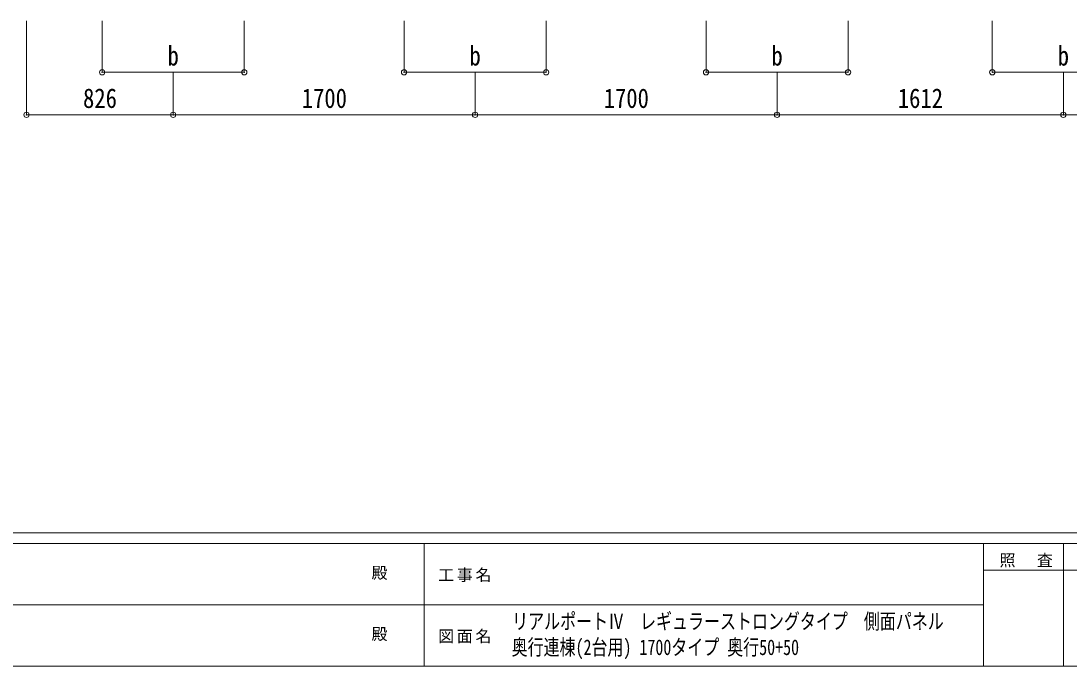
# Model space of a CAD drawing. Units: millimetres at full size. Extents: x -8385 to 8479, y -5853 to 5787.
# Drawn here: x -2672 to 3229, y -5853 to -2220 of the extents above; entities that cross this region are included whole.
import ezdxf
from ezdxf.enums import TextEntityAlignment as Align

# ---------------------------------------------------------------- set-up
doc = ezdxf.new("R2010")
doc.units = ezdxf.units.MM
doc.header["$LTSCALE"] = 30
doc.header["$PDMODE"] = 32
doc.header["$PDSIZE"] = 30
doc.layers.add('0-A_寸法', color=6, linetype='Continuous', lineweight=9)
doc.layers.add('F-0_240', color=7, linetype='Continuous', lineweight=9)
doc.styles.add('ＭＳ ゴシック', font='')
doc.styles.get('ＭＳ ゴシック').set_extended_font_data('MS Gothic')

msp = doc.modelspace()

# ---------------------------------------------------------------- linework, layer by layer
at = {"layer": '0-A_寸法'}
for p, q in [((-2640.78, -2748.53), (-2640.78, -2219.59)), ((-2214.78, -2508.56), (-2214.78, -2219.59)), ((-1414.78, -2508.56), (-1414.78, -2219.59)), ((-514.78, -2508.56), (-514.78, -2219.59)), ((285.22, -2508.56), (285.22, -2219.59)), ((1185.22, -2508.56), (1185.22, -2219.59)), ((1985.22, -2508.56), (1985.22, -2219.59)), ((2797.22, -2508.56), (2797.22, -2219.59)), ((-2214.78, -2508.56), (-1414.78, -2508.56)), ((-1814.78, -2748.53), (-1814.78, -2508.56)), ((-514.78, -2508.56), (285.22, -2508.56)), ((-114.78, -2748.53), (-114.78, -2508.56)), ((1185.22, -2508.56), (1985.22, -2508.56)), ((1585.22, -2748.53), (1585.22, -2508.56)), ((3597.22, -2508.56), (2797.22, -2508.56)), ((3197.22, -2748.53), (3197.22, -2508.56)), ((-2640.78, -2748.53), (-1814.78, -2748.53)), ((-1814.78, -2748.53), (-114.78, -2748.53)), ((1585.22, -2748.53), (-114.78, -2748.53)), ((1585.22, -2748.53), (3197.22, -2748.53)), ((3197.22, -2748.53), (4897.22, -2748.53))]:
    msp.add_line(p, q, dxfattribs=at)
for p in [(-2214.78, -2508.56), (-1414.78, -2508.56), (-514.78, -2508.56), (285.22, -2508.56), (1185.22, -2508.56), (1985.22, -2508.56), (2797.22, -2508.56), (-2640.78, -2748.53), (-1814.78, -2748.53), (-114.78, -2748.53), (1585.22, -2748.53), (3197.22, -2748.53)]:
    msp.add_point(p, dxfattribs=at)
at = {"layer": 'F-0_240', "color": 5}
for p, q in [((-8385.45, -5102.66), (8054.55, -5102.66)), ((-8385.45, -5162.66), (5387.79, -5162.66)), ((-402.21, -5162.66), (-402.21, -5852.66)), ((2747.79, -5162.66), (2747.79, -5852.66)), ((3197.79, -5162.66), (3197.79, -5852.66)), ((2747.79, -5312.66), (4547.79, -5312.66)), ((-3402.21, -5507.66), (2747.79, -5507.66)), ((-8385.45, -5852.66), (8054.55, -5852.66))]:
    msp.add_line(p, q, dxfattribs=at)

# ---------------------------------------------------------------- texts
at = {"layer": '0-A_寸法', "color": 7, "style": 'ＭＳ ゴシック', "width": 0.85}
for s, p in [('b', (-1846.28, -2503.56)), ('b', (-146.28, -2503.56)), ('b', (1553.72, -2503.56)), ('b', (3165.72, -2503.56)), ('826', (-2322.28, -2742.53)), ('1700', (-1090.78, -2742.53)), ('1700', (609.22, -2742.53)), ('1612', (2265.22, -2742.53))]:
    msp.add_text(s, height=110, dxfattribs=at).set_placement(p, align=Align.BOTTOM_LEFT)
at = {"layer": 'F-0_240', "style": 'ＭＳ ゴシック'}
for p in [(-697.92, -5380.16), (-697.92, -5725.16)]:
    msp.add_text('殿', height=65.98, dxfattribs=at).set_placement(p, align=Align.BOTTOM_LEFT)
at = {"layer": 'F-0_240', "style": 'ＭＳ ゴシック', "width": 0.75}
for s, p in [('リアルポートⅣ\u3000レギュラーストロングタイプ\u3000側面パネル', (93.72, -5671.05)), ('奥行連棟(2台用) 1700タイプ 奥行50+50', (90.66, -5817.05))]:
    msp.add_text(s, height=87.98, dxfattribs=at).set_placement(p, align=Align.BOTTOM_LEFT)
at = {"layer": 'F-0_240', "char_height": 65.98, "attachment_point": 7, "style": 'ＭＳ ゴシック'}
for s, insert in [('\\T1.17;照\u3000査', (2837.79, -5297.66)), ('\\T1.17;工事名', (-323.11, -5380.16)), ('\\T1.17;図面名', (-323.11, -5725.16))]:
    msp.add_mtext(s, dxfattribs=dict(at, insert=insert))

doc.saveas('drawing.dxf')
